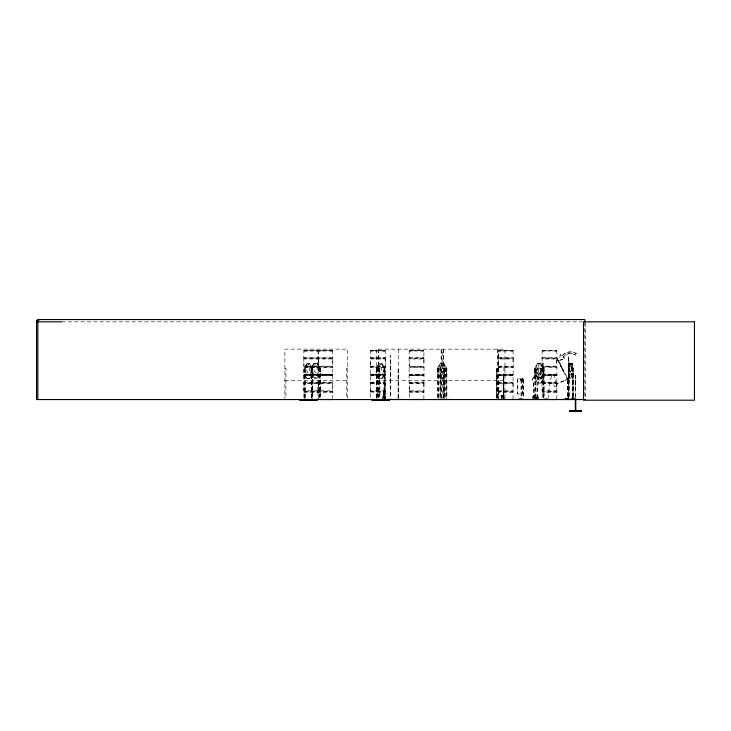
<?xml version="1.0" encoding="UTF-8"?>
<svg xmlns="http://www.w3.org/2000/svg" width="731" height="731" viewBox="0 0 731 731"><rect width="100%" height="100%" fill="white"/><g stroke="black" fill="none" stroke-linecap="round" stroke-linejoin="round"><path stroke-width="0.55" stroke-dasharray="3.65 2.74" d="M303.941 387.229L303.941 399.035M303.941 362.576L303.84 366.642L332.87 366.898L303.813 367.126L303.84 382.642L332.87 382.907L303.822 383.126L303.922 390.829L332.696 390.829L332.815 383.09M318.04 390.957L318.049 387.229M318.049 390.875L318.049 362.576M318.579 387.229L318.625 382.432M318.579 362.576L318.625 357.779M332.687 387.229L332.687 383.629L303.922 383.629M332.687 362.576L332.843 358.099L303.813 358.016L303.913 350.259L332.779 350.56M370.553 387.229L370.553 399.035M385.191 350.259L385.31 358.473L370.389 358.364L370.544 366.35L370.553 362.576M385.191 387.229L385.356 366.825M385.191 362.576L385.365 358.364M409.259 387.229L409.259 399.035M409.259 362.576L409.159 366.642L424.026 366.67L423.925 383.455M423.898 387.229L423.898 383.583M423.898 362.576L423.898 350.259M498.396 390.957L498.405 383.629M498.405 390.875L498.405 358.976M501.256 395.891L501.302 395.38L501.302 396.202M502.471 397.353L501.612 397.043M502.91 397.28L502.005 396.778L502.325 397.317M502.371 396.814L502.773 397.289M503.211 398.377L503.604 376.237L503.293 398.24M503.348 398.358L503.357 386.434M503.604 376.237L503.348 398.194L503.321 381.171M513.034 387.229L513.199 358.099L498.286 358.026L498.414 350.277M513.034 362.576L513.034 358.976L498.387 358.976L498.405 366.222M542.164 387.229L542.164 399.035M542.164 362.576L542.064 366.642L556.976 366.898L542.027 366.715M556.794 387.229L556.876 382.56M556.794 362.576L556.958 358.099L542.046 358.026L542.146 366.176L556.812 366.176L556.812 358.976L542.146 358.976M503.074 397.088L501.228 397.171L504.564 396.988M501.749 395.553L501.731 396.257L502.06 395.626M503.01 396.321L503.01 395.444L502.764 396.193M503.303 385.758L503.156 384.168L503.202 386.434M503.01 395.617L502.965 396.266L502.965 395.453L503.239 396.047L502.928 395.562L503.056 396.047L500.443 395.974M303.941 382.222L332.696 382.176L332.815 367.126M318.049 366.222L318.067 350.277M332.687 399.035L332.815 391.323L303.84 391.295M385.31 358.026L370.398 358.099L370.526 350.259L385.347 350.505M370.553 357.569L385.21 357.523M385.21 390.875L370.553 390.875L370.407 367.09L385.31 367.126M385.191 392.282L385.21 383.629L370.544 383.629M424.017 358.026L409.104 358.099L409.232 350.259L424.044 350.423M409.259 357.569L423.916 357.523M424.062 382.788L409.132 382.678L409.113 367.09L424.026 367.09M423.898 399.035L423.916 383.629L409.241 383.629L409.241 390.829L423.898 390.875M498.387 357.614L498.378 350.259L513.217 350.423L498.341 350.268M513.034 399.035L513.052 383.629L498.387 383.629M542.174 350.277L542.027 358.016M556.94 382.715L542.027 382.678L542.027 367.126M556.867 382.514L556.931 367.09M556.794 399.035L556.931 391.323L542.064 391.295M556.812 392.282L542.146 392.282M318.588 358.976L318.725 367.09M383.985 398.377L384.241 392.017L383.674 398.377M537.248 398.029L537.888 382.925A3.92 3.125 -90 0 0 537.888 377.388A3.92 3.125 -90 0 0 533.475 377.388A3.92 3.125 -90 0 0 533.475 382.925L534.123 398.029M537.395 398.029L538.043 382.925A3.92 3.125 -90 0 0 538.043 377.388A3.92 3.125 -90 0 0 533.621 377.388A3.92 3.125 -90 0 0 533.621 382.925L534.27 398.029M502.791 397.079L502.654 396.832M502.928 395.864L502.992 396.147M502.325 396.147C502.371 395.06 502.709 396.494 501.795 395.635M502.48 396.248L502.681 396.083M503.33 380.038L503.348 381.006M533.913 395.754C541.104 395.581 526.905 396.165 535.558 395.754M534.014 395.891L535.339 395.681M535.85 395.736L535.476 396.339L534.087 395.617M534.882 396.047C534.059 395.508 534.717 396.01 535.878 395.736M534.251 396.065L534.315 396.101M534.854 395.645C536.755 395.635 533.804 396.659 535.512 395.38M535.394 396.156L535.32 396.275M564.871 358.464L563.181 357.002L564.944 358.391L559.489 360.401L560.184 354.645L561.947 356.034L560.184 354.645M556.958 358.327L542.046 358.473M534.133 395.91L534.599 395.946M534.653 395.608L534.626 396.257L534.224 395.946M332.696 374.848L303.913 375.231L332.715 375.231L332.861 374.729L303.767 374.729L332.669 374.93M409.232 374.564L424.071 375.076L409.205 375.231L423.879 374.93M513.171 374.61L498.222 374.729L513.071 375.231L498.222 375.076L513.189 374.765M541.982 350.423L556.976 350.423L542.055 350.514M541.982 375.076L542.128 374.564L556.976 374.729L556.858 375.231L542.037 375.14M383.117 398.377L384.086 392.017M382.889 398.377L384.049 392.017L384.634 392.017L385.712 398.377M303.822 358.026L303.922 366.176L332.696 366.176L332.696 358.976L303.922 358.976M303.822 382.633L303.794 383.099M409.104 358.099L409.241 366.176L423.916 366.176L423.916 358.976L409.241 358.976M535.421 395.672C536.499 395.773 534.023 396.915 535.22 395.681M538.829 368.927L537.815 375.35L538.829 377.278L539.825 377.278L540.794 375.35L540.794 373.166L539.825 368.927L538.747 368.927M318.643 367.291L318.588 382.35M571.35 370.379L570.344 372.307L569.824 368.196L570.344 363.947L570.975 363.947M535.403 395.453C534.635 396.485 534.297 394.74 534.48 396.092M513.189 367.017L498.286 367.126M317.976 391.167L318.049 392.282M498.359 391.131L498.405 399.035M534.635 395.553L534.535 396.074M540.885 363.307L537.824 363.307L536.344 368.196L536.344 371.924L538.308 374.875L540.3 374.875L542.301 371.924L542.301 368.196L540.803 363.307L543.864 368.196M502.243 397.317L502.626 397.28M569.924 378.091C567.704 373.322 567.585 368.113 569.805 363.179L571.496 363.179L573.049 368.15L573.022 398.422M568.307 368.196L569.924 363.179M572.994 373.075L571.496 378.091L569.805 378.091L568.307 373.075M534.79 395.983L535.348 396.038M424.044 358.4L409.141 358.473M370.489 366.56L370.398 367.053M498.304 366.642L513.171 366.67M498.304 382.642L513.217 382.825M332.815 358.482L303.822 358.473M332.815 391.779L303.84 391.816M370.462 391.295L385.31 391.332M409.132 382.678L409.241 383.629M409.113 391.359L424.026 391.323M513.171 391.779L498.286 391.779M542.027 382.678L542.146 390.829L556.812 390.829L556.912 391.332M556.931 391.779L542.064 391.816M370.425 366.67L385.338 366.706M370.425 382.678L385.292 382.642M423.998 391.816L409.159 391.816M498.286 357.98L498.387 358.976M498.286 391.332L513.199 391.396M316.715 351.008L318.003 351.008M316.715 375.661L318.003 375.661M330.823 351.008L332.112 351.008M330.823 375.661L332.112 375.661M383.336 351.008L384.616 351.008M383.336 375.661L384.616 375.661M422.034 351.008L423.322 351.008M422.034 375.661L423.322 375.661M511.179 351.008L512.468 351.008M511.179 375.661L512.468 375.661M554.939 351.008L556.227 351.008M538.034 398.084L533.383 398.039L538.098 398.358M554.939 375.661L556.227 375.661M443.562 370.379L442.538 372.307L441.533 372.307L440.555 370.379L441.533 363.947L442.62 363.947M306.929 363.7L303.995 368.671L304.197 398.943M306.974 363.828L304.096 368.716L305.247 368.716L305.247 398.943M309.679 378.484L312.557 373.596M379.097 378.612L376.264 373.596L376.163 368.671L379.005 363.7L381.984 363.7L384.817 368.671L384.817 373.642L381.984 378.612L379.005 378.612L376.346 373.596M376.264 368.716L379.097 363.7M381.893 378.612L384.817 373.642M537.861 363.179L534.745 368.15L534.745 378.101L537.824 382.943M534.845 368.196L537.906 363.307M537.778 368.159L534.763 373.166L537.778 378.091L540.931 378.091L543.965 373.121L540.849 368.159L537.696 368.159L534.663 373.121L537.906 377.964L540.885 377.964M534.845 373.166L537.824 368.287L538.829 363.947L539.907 363.947M540.803 377.964L543.782 373.075M540.849 378.091L543.864 373.075M540.721 382.943L543.782 378.055M314.184 378.091L311.059 373.121L311.059 368.15L314.102 363.179L317.272 363.179L320.315 368.15L320.233 373.121L317.19 378.091M311.159 368.196L314.184 363.179M314.229 363.307L311.242 368.196L311.269 398.422M437.522 368.196L440.574 363.179L443.68 363.179L446.751 368.15L446.65 399.546M443.553 377.964L446.568 373.075L446.568 368.196L443.607 363.179M443.607 378.091L446.568 373.075M304.626 351.008L306.901 351.008M318.734 351.008L321.01 351.008M304.626 375.661L306.901 375.661M318.734 375.661L321.01 375.661M371.238 351.008L373.514 351.008M371.238 375.661L373.514 375.661M409.945 351.008L412.22 351.008M409.945 375.661L412.22 375.661M499.09 351.008L501.365 351.008M499.09 375.661L501.365 375.661M542.85 351.008L545.125 351.008M542.85 375.661L545.125 375.661M311.077 372.445L309.204 375.396L307.34 375.396L305.503 372.445L305.503 368.716L306.883 363.828L309.77 363.828M316.651 374.875L318.625 371.924M561.874 356.107L562.897 354.974A10.947 10.91 46.5 0 1 576.028 353.493C578.568 353.603 576.284 356.81 575.233 354.837A9.375 9.339 46.5 0 0 563.108 357.075M319.356 368.141L319.374 398.422M332.669 350.277L332.833 358.053M370.571 374.93L385.219 375.231L370.498 374.921L385.246 374.574M513.025 350.277L513.18 358.053M556.784 350.277L556.912 357.98M535.467 396.257L534.663 396.147M385.173 351.026L370.59 351.008M370.553 374.382L385.191 374.382L370.59 374.382M385.173 375.679L370.59 375.661M423.879 351.026L409.287 351.008M423.879 375.679L409.287 375.661M556.784 351.026L542.192 351.008M556.784 375.679L542.192 375.661M534.991 396.266L534.452 396.339M562.824 355.047L562.897 354.974A10.947 10.91 46.5 0 1 576.11 353.42M559.489 360.401L564.944 358.391M378.338 368.36L379.837 368.196L379.837 398.404M332.651 351.008L303.968 351.008M332.651 375.661L303.968 375.661M513.007 351.008L498.432 351.008M513.007 375.661L498.432 375.661M311.762 368.323L312.813 368.716L312.813 398.943M542.128 374.948L556.921 374.966M376.291 368.196L377.059 368.323M500.443 395.745L503.239 395.855M566.735 377.735L567.914 380.266M559.288 362.969L559.818 362.759L568.426 380.065L567.192 377.507L566.735 377.79M568.371 380.038L567.969 380.294L557.451 359.195M557.168 358.619L563.82 371.823L557.113 358.501L559.252 362.585M553.385 383.784C555.834 379.718 558.868 387.869 554.4 386.242C553.047 383.236 553.486 383.766 554.491 386.434M556.894 385.383L556.209 383.775L565.337 380.202L556.465 384.378L555.77 382.752M568.005 379.014L565.273 380.111L565.483 380.549L565.237 379.965L565.456 380.44L568.078 379.279M303.959 350.277L332.715 350.551M370.571 350.277L385.219 350.551M409.232 350.295L423.953 350.578M318.606 350.578L318.588 357.697M444.238 368.196L444.201 398.404M569.02 377.114L568.398 377.059M568.974 379.901L568.398 379.855L568.38 355.631L568.426 399.546M61.669 321.823L582.397 321.823M303.922 357.523L332.696 357.523M498.387 357.523L513.052 357.523M542.146 357.523L556.812 357.523M498.286 358.473L513.153 358.473M370.544 358.976L385.21 358.976L385.292 366.642M390.235 360.264L390.774 360.356L390.774 398.422M568.38 360.639L568.91 360.63L568.919 399.519M537.778 363.179L540.931 363.179M443.635 363.307L440.537 363.307L439.029 368.196L439.029 371.924L441.049 374.875L443.059 374.875L445.051 371.924L445.051 368.196L443.553 363.307M571.468 363.307L569.833 363.307L569.074 368.196L569.074 371.924L570.079 374.875L571.094 374.875L572.117 371.924L571.35 363.307M306.837 363.7L309.816 363.7L312.649 368.671L312.53 398.943M381.938 363.828L379.051 363.828L377.671 368.716L377.671 372.445L379.508 375.396L381.372 375.396L383.245 372.445L383.245 368.716L381.847 363.828L384.643 368.716L384.707 398.943M308.847 364.467L307.833 364.467L306.883 368.716L306.883 370.9L307.833 372.828L308.756 372.828L309.67 370.9L308.756 364.467M381.015 364.467L380.001 364.467L379.051 368.716L379.051 370.9L380.001 372.828L380.933 372.828L381.838 370.9L380.933 364.467M370.544 366.176L385.21 366.176M498.387 366.176L513.043 366.222M303.922 367.629L332.696 367.629M385.21 367.629L370.553 367.583M423.916 367.629L409.241 367.583M498.387 367.583L513.052 367.629M542.146 367.629L556.812 367.629M284.871 368.196L285.94 368.196L285.94 398.404M311.059 368.15L312.347 368.196L312.347 399.546M319.255 368.196L320.452 368.196L320.452 398.422M347.572 368.196L346.512 368.196L346.512 398.404M440.071 368.196L440.071 398.404L440.071 368.196L441.478 368.196M442.273 368.196L444.622 368.196L444.622 398.404M445.682 368.196L446.906 368.196L446.906 398.422M497.994 368.196L496.669 368.196L496.669 398.404M504.975 368.196L503.906 368.196L503.915 399.199M542.868 368.287L544.102 368.196L544.102 398.422M568.252 368.15L569.221 368.196L569.221 398.422M572.464 368.196L573.396 368.196L573.396 398.422M376.163 368.671L377.415 368.716L377.415 398.943M383.848 368.707L384.981 368.716L384.981 398.943M320.315 373.121L317.144 377.964L314.147 377.964M440.619 377.964L437.421 373.121L437.421 368.15L440.491 363.179L440.409 398.404M573.049 373.121L571.377 378.091L571.377 363.179L572.994 368.196M332.687 374.382L303.941 374.382L332.651 374.382M513.034 374.382L498.405 374.382L513.007 374.382M385.219 374.583L370.526 374.884M409.232 374.583L424.026 374.61M556.794 374.884L542.174 374.93M575.334 375.14L575.334 390.016M440.537 377.964L443.635 377.964M569.833 377.964L571.468 377.964M314.102 378.091L317.272 378.091M438.764 398.422L438.764 368.196L437.421 368.15L437.503 373.121L440.491 378.091L443.68 378.091M534.845 378.055L537.778 383.071L540.849 383.071L543.882 378.101L543.965 368.15L540.849 363.179M572.446 378.091L572.318 363.179L572.446 398.422M306.883 378.484L309.77 378.484M379.051 378.484L381.938 378.484M306.837 378.612L309.816 378.612L312.649 373.642L312.649 368.196L314.147 363.307L317.227 363.307L318.625 368.196M567.558 379.946L569.038 379.928M575.078 380.111L575.745 380.111M284.871 380.495L347.572 380.495M376.291 380.495L441.469 380.495M442.273 380.495L504.966 380.495M390.363 381.92L390.235 355.293L390.363 398.422M370.544 382.176L385.21 382.176M409.241 382.176L423.916 382.176M513.043 382.222L498.387 382.176L498.387 367.629M542.146 382.176L556.812 382.176M542.868 382.943L543.124 363.179L543.124 398.422M370.443 383.126L385.31 383.126M409.141 383.126L424.017 383.126M513.153 383.126L498.268 383.09M542.046 383.126L556.912 383.126M542.146 383.629L556.812 383.629L556.83 391.039M503.147 388.28L503.303 387.11M498.387 390.829L513.043 390.875M370.462 391.816L385.31 391.779M303.922 392.282L332.696 392.282M409.241 392.282L423.916 392.282M513.052 392.282L498.387 392.282L498.387 398.231M502.444 395.453L502.526 396.211M534.571 395.462L535.777 395.517M501.749 396.147L501.959 395.645M532.095 396.988L534.416 396.988L534.416 398.614M538.738 396.988L536.426 396.988L536.426 398.614M501.768 397.838L503.961 397.838M574.685 398.605L574.63 398.121L562.815 398.121L562.76 398.605M518.708 398.294L523.634 398.24M544.44 398.294L547.026 398.294M574.603 398.176L562.843 398.605M542.941 368.186L542.868 383.071M535.649 368.196L535.768 398.422M568.7 368.186L568.864 399.546M534.8 395.453L535.202 396.047M535.001 396.074L535.019 395.736M312.649 371.924L314.659 374.875M437.522 373.075L440.574 378.091M317.19 363.179L320.215 368.196M311.159 373.075L314.229 377.964M540.766 368.159L543.782 373.166M534.845 373.075L537.861 378.091M381.893 363.7L384.725 368.716M312.475 368.716L309.679 363.828L311.077 368.716M306.974 378.484L304.096 373.596L306.929 378.612M557.232 358.446L559.27 362.576M563.811 371.832L560.403 364.906L561.262 366.633M557.104 358.501L563.702 371.887M561.097 366.286L562.395 368.945M318.579 399.035L318.588 383.629M540.803 368.287L542.301 373.166L542.301 376.894L540.3 379.855L538.308 379.855L536.344 376.894L536.344 373.166L537.824 368.287L537.815 370.379L538.829 372.307L539.825 372.307L540.794 370.379L539.825 363.947M442.538 363.947L443.562 368.196L443.489 398.404M370.507 392.026L385.21 392.282L385.191 399.035M332.843 366.825L332.687 366.222M385.648 399.437L384.515 392.017L384.926 398.377M570.856 363.947L571.35 368.196M503.357 376.237L503.348 381.344L503.166 380.038M384.36 392.017L384.625 398.377M318.031 392.236L318.049 399.035M585.275 322.947L585.275 398.413M584.827 321.823L584.827 398.413M575.745 380.019L575.745 398.029M575.334 375.012L575.334 398.029M575.206 375.012L575.206 390.016M572.93 368.15L572.967 398.422M572.857 368.196L572.857 399.546M572.592 368.196L572.592 398.422M569.805 363.179L569.805 378.091M568.617 379.946L568.736 398.459M567.978 379.928L567.978 399.519M567.731 379.928L567.804 399.546M567.676 379.946L567.558 398.459M543.882 368.15L543.837 398.422M543.526 368.196L543.526 399.546M543.279 368.196L543.279 399.546M538.372 396.988L538.372 398.614M536.024 398.422L536.024 368.196L534.745 368.15L534.946 398.422M535.33 398.614L535.33 395.188L533.731 395.188L533.731 398.614M535.202 368.196L535.156 398.614M533.895 395.188L533.895 398.614M532.46 396.988L532.46 398.614M523.524 379.627L523.524 398.13M523.14 379.581L523.104 399.217M522.619 378.32L522.619 393.991M521.413 379.581L521.459 399.217M521.039 379.627L521.039 399.217M517.813 378.32L517.813 393.991M504.975 398.404L504.966 349.144L442.273 349.144L442.273 398.404M504.509 396.988L504.564 398.614M501.978 396.641L501.969 398.167M501.795 396.641L501.804 398.925M501.603 398.614L501.603 395.188L501.329 398.614L501.274 396.988M501.576 395.188L501.576 398.614M497.994 349.144L497.994 398.404M497.793 368.196L497.793 398.404M497.583 349.144L497.583 398.404M497.071 368.196L497.071 398.404M446.084 368.196L446.084 398.422M445.709 367.812L445.828 399.546M444.411 368.196L444.411 398.404M443.699 349.144L443.699 398.404M443.288 349.144L443.288 398.404M441.478 398.404L441.469 349.144L376.291 349.144L376.364 398.943M441.131 349.144L441.131 398.404M438.509 368.196L438.509 398.422M437.942 368.196L437.942 398.422M437.686 368.196L437.686 398.422M398.742 398.404L398.742 368.196L398.084 368.196L398.084 398.404M398.459 349.144L398.459 398.404M384.214 368.716L384.214 400.058M383.967 368.305L383.93 398.943M379.49 368.196L379.49 398.404M378.777 349.144L378.777 398.404M378.43 349.144L378.43 398.404M377.095 368.305L377.132 398.943M376.949 368.196L376.949 398.404M376.657 368.196L376.648 398.943M347.572 398.404L347.572 349.144L284.871 349.144L284.871 398.404M320.196 368.196L320.196 398.422M319.63 368.196L319.63 398.422M312.091 368.196L312.046 400.058M311.799 368.305L311.762 398.943M311.525 368.196L311.525 398.422M311.141 368.15L311.141 373.121M304.928 368.305L304.964 398.943M304.48 368.716L304.48 398.943M548.04 398.614A1059.676 22.88 -90 0 1 555.825 382.889M563.181 357.002A9.375 9.339 46.5 0 1 575.306 354.763M541.543 379.005L540.73 379.106L539.341 375.953C538.327 381.089 535.311 379.654 538.802 375.231C535.521 371.092 538.254 369.584 539.304 374.491C540.319 369.603 543.224 371.056 539.843 375.259L541.543 379.005M383.985 392.017L382.569 398.377L383.976 392.017M315.134 363.947L314.166 370.379L315.134 372.307L316.13 372.307L317.144 370.379L317.144 368.196L316.13 363.947L315.134 363.947M409.278 374.363L423.898 374.382L409.287 374.382M542.174 374.363L556.794 374.382L542.192 374.382M522.839 378.32L517.594 378.32L517.594 393.991L522.839 393.991L522.839 378.32M523.634 379.581L520.929 379.581L520.929 380.604L523.634 380.604L523.634 379.581M521.24 379.873L520.253 380.029L521.24 379.873M496.879 398.404L496.879 368.196L496.87 398.404"/><path stroke-width="1.1" d="M562.916 399.473L578.897 399.473M372.289 399.958L380.394 399.958M433.538 399.473L451.054 399.473M300.075 399.976L308.19 399.976M38.834 320.352L36.55 320.352L36.55 399.546L585.275 399.546M36.55 321.823L61.623 321.823M303.922 399.501L332.696 399.501M370.544 399.501L403.037 399.473M409.241 399.501L423.916 399.501M556.812 399.501L495.371 399.473M316.934 399.976L308.829 399.976M575.206 410.274L575.845 410.228M569.65 410.822L581.419 410.813M569.659 411.206L581.419 411.206M569.65 411.334L581.419 411.288M389.422 399.976L371.896 400.058M389.102 399.976L380.997 399.976M317.254 399.976L299.728 400.058M584.827 321.823L584.827 319.538L37.838 319.538L37.838 399.546M575.8 410.228L575.8 411.462L575.745 399.053M575.334 399.053L575.334 411.462M575.27 410.228L575.215 411.462M388.983 399.409L388.983 400.058M384.131 399.245L384.131 400.058M383.848 399.245L383.848 400.058M380.878 399.409L380.878 400.058M380.476 399.409L380.476 400.058M377.507 399.245L377.507 400.058M377.223 399.245L377.223 400.058M372.362 399.409L372.362 400.058M316.879 399.903L316.815 400.058M311.954 399.245L311.954 400.058M311.68 399.245L311.68 400.058M308.71 399.409L308.71 400.058M308.308 399.409L308.308 400.058M305.339 399.245L305.339 400.058M305.055 399.245L305.055 400.058M300.194 399.409L300.194 400.058M694.45 321.823L583.539 321.823L583.539 400.195L694.45 400.195L694.45 321.823M581.419 410.776L569.65 410.767L569.659 411.462L581.419 411.462L581.419 410.721"/></g></svg>
